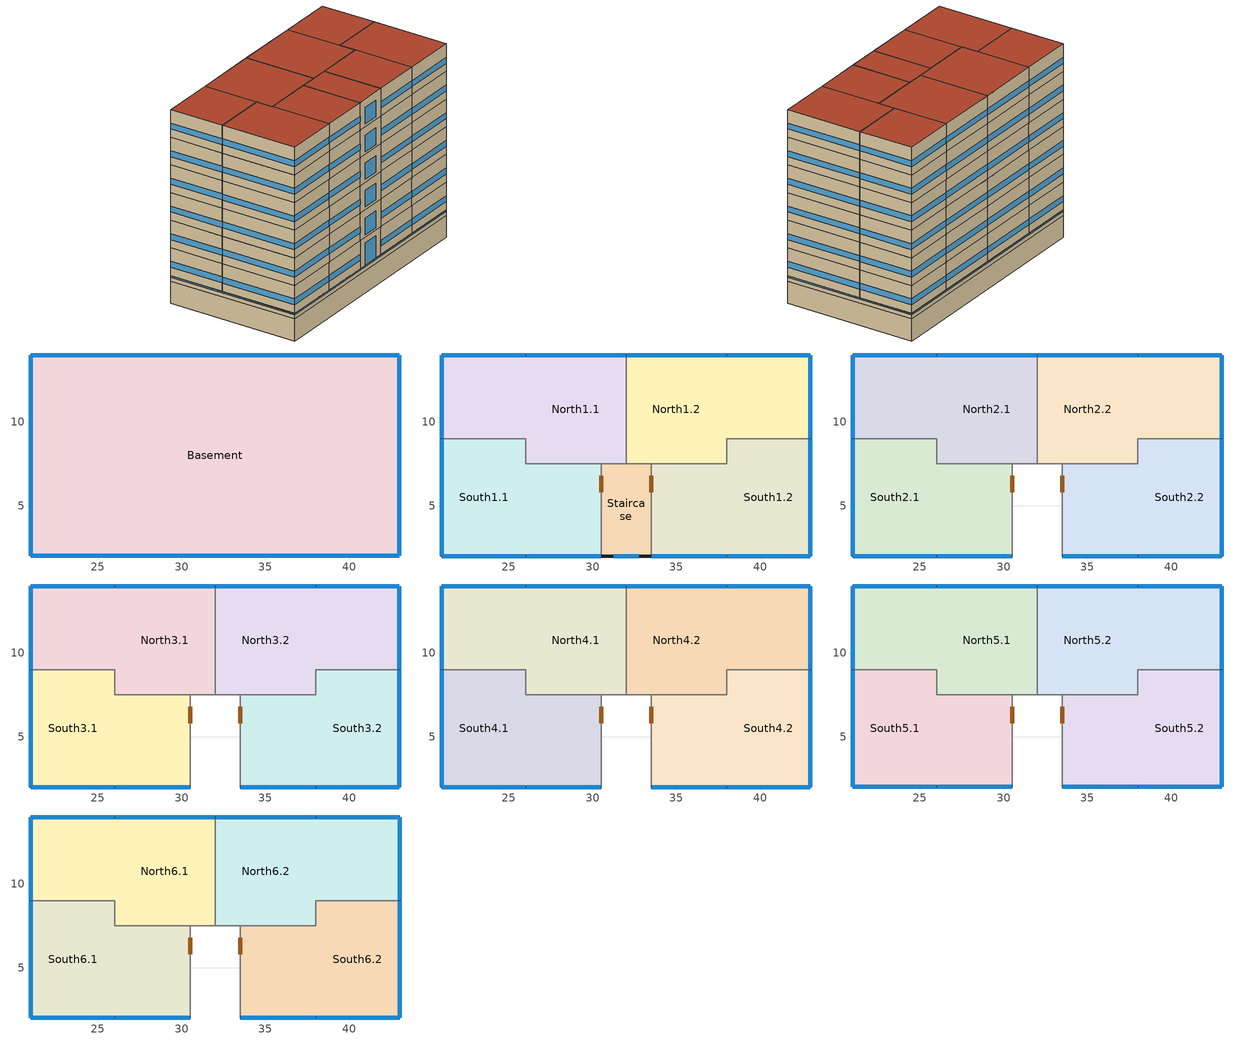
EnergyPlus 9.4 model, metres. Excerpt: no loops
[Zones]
Basement
 floor ground (GroundContact Floor): 43,14 43,2 21,2 21,14 z-2
 wall outside (External Walls): 21,14 21,2 43,2 43,14 21,14 z0:0.5
 wall ground (External Walls): 43,2 43,14 21,14 21,2 43,2 z-2:0
 window (Windows): 21,13.97 21,2.03 / 42.97,14 21.03,14 / 43,2.03 43,13.97 / 21.03,2 42.97,2 z0.37:0.47
North1.1
 floor to Basement (Floor): 32,14 32,7.5 26,7.5 26,14 z0.5; 26,14 26,9 21,9 21,14 z0.5
 wall outside (External Walls): 32,14 26,14 21,14 21,9 z0.5:3
 wall to South1.1 (Internal Walls): 21,9 26,9 26,7.5 30.5,7.5 z0.5:3
 wall to North1.2 (Internal Walls): 32,7.5 32,14 z0.5:3
 wall to Staircase (Internal Walls): 30.5,7.5 32,7.5 z0.5:3
 window (Windows): 31.97,14 26.03,14 / 21,13.97 21,9.03 / 25.97,14 21.03,14 z1.26:1.79
North1.2
 floor to Basement (Floor): 38,14 38,7.5 32,7.5 32,14 z0.5; 43,14 43,9 38,9 38,14 z0.5
 wall outside (External Walls): 43,9 43,14 38,14 32,14 z0.5:3
 wall to South1.2 (Internal Walls): 33.5,7.5 38,7.5 38,9 43,9 z0.5:3
 wall to Staircase (Internal Walls): 32,7.5 33.5,7.5 z0.5:3
 window (Windows): 37.97,14 32.03,14 / 42.97,14 38.03,14 / 43,9.03 43,13.97 z1.26:1.79
South1.1
 floor to Basement (Floor): 30.5,7.5 30.5,2 26,2 26,7.5 z0.5; 26,9 26,2 21,2 21,9 z0.5
 wall outside (External Walls): 21,9 21,2 26,2 30.5,2 z0.5:3
 wall to Staircase (Internal Walls): 30.5,2 30.5,7.5 z0.5:3
 window (Windows): 26.03,2 30.47,2 / 21.03,2 25.97,2 / 21,8.97 21,2.03 z1.26:1.79
 door inside (Door): 30.5,5.8 30.5,6.8 z0.5:2.5
South1.2
 floor to Basement (Floor): 38,7.5 38,2 33.5,2 33.5,7.5 z0.5; 43,9 43,2 38,2 38,9 z0.5
 wall outside (External Walls): 33.5,2 38,2 43,2 43,9 z0.5:3
 wall to Staircase (Internal Walls): 33.5,7.5 33.5,2 z0.5:3
 window (Windows): 33.53,2 37.97,2 / 43,2.03 43,8.97 / 38.03,2 42.97,2 z1.26:1.79
 door inside (Door): 33.5,6.8 33.5,5.8 z0.5:2.5
Staircase
 floor to Basement (Floor): 33.5,7.5 33.5,2 30.5,2 30.5,7.5 z0.5
 wall outside (External Walls): 30.5,2 33.5,2 z0.5:3; 30.5,2 33.5,2 z8:10.5; 30.5,2 33.5,2 z3:5.5; 30.5,2 33.5,2 z10.5:13; 30.5,2 33.5,2 z13:15.5; 30.5,2 33.5,2 z5.5:8
 wall to North3.2 (Internal Walls): 33.5,7.5 32,7.5 z5.5:8
 wall to South3.2 (Internal Walls): 33.5,2 33.5,7.5 z5.5:8
 wall to South4.1 (Internal Walls): 30.5,7.5 30.5,2 z8:10.5
 wall to North4.2 (Internal Walls): 33.5,7.5 32,7.5 z8:10.5
 wall to South4.2 (Internal Walls): 33.5,2 33.5,7.5 z8:10.5
 wall to South5.1 (Internal Walls): 30.5,7.5 30.5,2 z10.5:13
 wall to North5.2 (Internal Walls): 33.5,7.5 32,7.5 z10.5:13
 wall to South5.2 (Internal Walls): 33.5,2 33.5,7.5 z10.5:13
 wall to South6.1 (Internal Walls): 30.5,7.5 30.5,2 z13:15.5
 wall to North6.2 (Internal Walls): 33.5,7.5 32,7.5 z13:15.5
 wall to South6.2 (Internal Walls): 33.5,2 33.5,7.5 z13:15.5
 wall to South2.1 (Internal Walls): 30.5,7.5 30.5,2 z3:5.5
 wall to North2.2 (Internal Walls): 33.5,7.5 32,7.5 z3:5.5
 wall to North2.1 (Internal Walls): 32,7.5 30.5,7.5 z3:5.5
 wall to North3.1 (Internal Walls): 32,7.5 30.5,7.5 z5.5:8
 wall to North4.1 (Internal Walls): 32,7.5 30.5,7.5 z8:10.5
 wall to North5.1 (Internal Walls): 32,7.5 30.5,7.5 z10.5:13
 wall to South2.2 (Internal Walls): 33.5,2 33.5,7.5 z3:5.5
 wall to North6.1 (Internal Walls): 32,7.5 30.5,7.5 z13:15.5
 wall to South3.1 (Internal Walls): 30.5,7.5 30.5,2 z5.5:8
 window (GlassDoor): 31.25,2 32.75,2 z0.5:2.5
 window (Windows): 31.25,2 32.75,2 z8.25:9.75; 31.25,2 32.75,2 z3.25:4.75; 31.25,2 32.75,2 z10.75:12.25; 31.25,2 32.75,2 z13.25:14.75; 31.25,2 32.75,2 z5.75:7.25
 door inside (Door): 33.5,5.8 33.5,6.8 / 30.5,6.8 30.5,5.8 z5.5:7.5; 30.5,6.8 30.5,5.8 / 33.5,5.8 33.5,6.8 z8:10; 30.5,6.8 30.5,5.8 / 33.5,5.8 33.5,6.8 z10.5:12.5; 30.5,6.8 30.5,5.8 / 33.5,5.8 33.5,6.8 z13:15; 30.5,6.8 30.5,5.8 / 33.5,5.8 33.5,6.8 z3:5
 roof outside (Roof): 33.5,2 33.5,7.5 30.5,7.5 30.5,2 z15.5
North2.1
 floor to North1.1 (Floor): 32,14 32,7.5 26,7.5 26,14 z3; 26,14 26,9 21,9 21,14 z3
 wall outside (External Walls): 32,14 26,14 21,14 21,9 z3:5.5
 wall to North2.2 (Internal Walls): 32,7.5 32,14 z3:5.5
 wall to South2.1 (Internal Walls): 21,9 26,9 26,7.5 30.5,7.5 z3:5.5
 window (Windows): 31.97,14 26.03,14 / 21,13.97 21,9.03 / 25.97,14 21.03,14 z3.76:4.29
North2.2
 floor to North1.2 (Floor): 38,14 38,7.5 32,7.5 32,14 z3; 43,14 43,9 38,9 38,14 z3
 wall outside (External Walls): 43,9 43,14 38,14 32,14 z3:5.5
 wall to South2.2 (Internal Walls): 33.5,7.5 38,7.5 38,9 43,9 z3:5.5
 window (Windows): 37.97,14 32.03,14 / 42.97,14 38.03,14 / 43,9.03 43,13.97 z3.76:4.29
South2.1
 floor to South1.1 (Floor): 26,9 26,2 21,2 21,9 z3; 30.5,7.5 30.5,2 26,2 26,7.5 z3
 wall outside (External Walls): 21,9 21,2 26,2 30.5,2 z3:5.5
 window (Windows): 21.03,2 25.97,2 / 21,8.97 21,2.03 / 26.03,2 30.47,2 z3.76:4.29
South2.2
 floor to South1.2 (Floor): 43,9 43,2 38,2 38,9 z3; 38,7.5 38,2 33.5,2 33.5,7.5 z3
 wall outside (External Walls): 33.5,2 38,2 43,2 43,9 z3:5.5
 window (Windows): 43,2.03 43,8.97 / 38.03,2 42.97,2 / 33.53,2 37.97,2 z3.76:4.29
North3.1
 floor to North2.1 (Floor): 32,14 32,7.5 26,7.5 26,14 z5.5; 26,14 26,9 21,9 21,14 z5.5
 wall outside (External Walls): 32,14 26,14 21,14 21,9 z5.5:8
 wall to North3.2 (Internal Walls): 32,7.5 32,14 z5.5:8
 wall to South3.1 (Internal Walls): 21,9 26,9 26,7.5 30.5,7.5 z5.5:8
 window (Windows): 31.97,14 26.03,14 / 21,13.97 21,9.03 / 25.97,14 21.03,14 z6.26:6.79
North3.2
 floor to North2.2 (Floor): 38,14 38,7.5 32,7.5 32,14 z5.5; 43,14 43,9 38,9 38,14 z5.5
 wall outside (External Walls): 43,9 43,14 38,14 32,14 z5.5:8
 wall to South3.2 (Internal Walls): 33.5,7.5 38,7.5 38,9 43,9 z5.5:8
 window (Windows): 37.97,14 32.03,14 / 42.97,14 38.03,14 / 43,9.03 43,13.97 z6.26:6.79
South3.1
 floor to South2.1 (Floor): 26,9 26,2 21,2 21,9 z5.5; 30.5,7.5 30.5,2 26,2 26,7.5 z5.5
 wall outside (External Walls): 21,9 21,2 26,2 30.5,2 z5.5:8
 window (Windows): 21.03,2 25.97,2 / 21,8.97 21,2.03 / 26.03,2 30.47,2 z6.26:6.79
South3.2
 floor to South2.2 (Floor): 38,7.5 38,2 33.5,2 33.5,7.5 z5.5; 43,9 43,2 38,2 38,9 z5.5
 wall outside (External Walls): 33.5,2 38,2 43,2 43,9 z5.5:8
 window (Windows): 33.53,2 37.97,2 / 43,2.03 43,8.97 / 38.03,2 42.97,2 z6.26:6.79
North4.1
 floor to North3.1 (Floor): 26,14 26,9 21,9 21,14 z8; 32,14 32,7.5 26,7.5 26,14 z8
 wall outside (External Walls): 32,14 26,14 21,14 21,9 z8:10.5
 wall to South4.1 (Internal Walls): 21,9 26,9 26,7.5 30.5,7.5 z8:10.5
 wall to North4.2 (Internal Walls): 32,7.5 32,14 z8:10.5
 window (Windows): 21,13.97 21,9.03 / 25.97,14 21.03,14 / 31.97,14 26.03,14 z8.76:9.29
North4.2
 floor to North3.2 (Floor): 38,14 38,7.5 32,7.5 32,14 z8; 43,14 43,9 38,9 38,14 z8
 wall outside (External Walls): 43,9 43,14 38,14 32,14 z8:10.5
 wall to South4.2 (Internal Walls): 33.5,7.5 38,7.5 38,9 43,9 z8:10.5
 window (Windows): 37.97,14 32.03,14 / 42.97,14 38.03,14 / 43,9.03 43,13.97 z8.76:9.29
South4.1
 floor to South3.1 (Floor): 30.5,7.5 30.5,2 26,2 26,7.5 z8; 26,9 26,2 21,2 21,9 z8
 wall outside (External Walls): 21,9 21,2 26,2 30.5,2 z8:10.5
 window (Windows): 26.03,2 30.47,2 / 21.03,2 25.97,2 / 21,8.97 21,2.03 z8.76:9.29
South4.2
 floor to South3.2 (Floor): 38,7.5 38,2 33.5,2 33.5,7.5 z8; 43,9 43,2 38,2 38,9 z8
 wall outside (External Walls): 33.5,2 38,2 43,2 43,9 z8:10.5
 window (Windows): 33.53,2 37.97,2 / 43,2.03 43,8.97 / 38.03,2 42.97,2 z8.76:9.29
North5.1
 floor to North4.1 (Floor): 32,14 32,7.5 26,7.5 26,14 z10.5; 26,14 26,9 21,9 21,14 z10.5
 wall outside (External Walls): 32,14 26,14 21,14 21,9 z10.5:13
 wall to North5.2 (Internal Walls): 32,7.5 32,14 z10.5:13
 wall to South5.1 (Internal Walls): 21,9 26,9 26,7.5 30.5,7.5 z10.5:13
 window (Windows): 31.97,14 26.03,14 / 21,13.97 21,9.03 / 25.97,14 21.03,14 z11.26:11.79
North5.2
 floor to North4.2 (Floor): 43,14 43,9 38,9 38,14 z10.5; 38,14 38,7.5 32,7.5 32,14 z10.5
 wall outside (External Walls): 43,9 43,14 38,14 32,14 z10.5:13
 wall to South5.2 (Internal Walls): 33.5,7.5 38,7.5 38,9 43,9 z10.5:13
 window (Windows): 42.97,14 38.03,14 / 43,9.03 43,13.97 / 37.97,14 32.03,14 z11.26:11.79
South5.1
 floor to South4.1 (Floor): 26,9 26,2 21,2 21,9 z10.5; 30.5,7.5 30.5,2 26,2 26,7.5 z10.5
 wall outside (External Walls): 21,9 21,2 26,2 30.5,2 z10.5:13
 window (Windows): 21.03,2 25.97,2 / 21,8.97 21,2.03 / 26.03,2 30.47,2 z11.26:11.79
South5.2
 floor to South4.2 (Floor): 38,7.5 38,2 33.5,2 33.5,7.5 z10.5; 43,9 43,2 38,2 38,9 z10.5
 wall outside (External Walls): 33.5,2 38,2 43,2 43,9 z10.5:13
 window (Windows): 33.53,2 37.97,2 / 43,2.03 43,8.97 / 38.03,2 42.97,2 z11.26:11.79
North6.1
 floor to North5.1 (Floor): 32,14 32,7.5 26,7.5 26,14 z13; 26,14 26,9 21,9 21,14 z13
 wall outside (External Walls): 32,14 26,14 21,14 21,9 z13:15.5
 wall to North6.2 (Internal Walls): 32,7.5 32,14 z13:15.5
 wall to South6.1 (Internal Walls): 21,9 26,9 26,7.5 30.5,7.5 z13:15.5
 window (Windows): 31.97,14 26.03,14 / 21,13.97 21,9.03 / 25.97,14 21.03,14 z13.76:14.29
 roof outside (Roof): 32,7.5 32,14 26,14 26,7.5 z15.5; 26,9 26,14 21,14 21,9 z15.5
North6.2
 floor to North5.2 (Floor): 43,14 43,9 38,9 38,14 z13; 38,14 38,7.5 32,7.5 32,14 z13
 wall outside (External Walls): 43,9 43,14 38,14 32,14 z13:15.5
 wall to South6.2 (Internal Walls): 33.5,7.5 38,7.5 38,9 43,9 z13:15.5
 window (Windows): 42.97,14 38.03,14 / 43,9.03 43,13.97 / 37.97,14 32.03,14 z13.76:14.29
 roof outside (Roof): 43,9 43,14 38,14 38,9 z15.5; 38,7.5 38,14 32,14 32,7.5 z15.5
South6.1
 floor to South5.1 (Floor): 26,9 26,2 21,2 21,9 z13; 30.5,7.5 30.5,2 26,2 26,7.5 z13
 wall outside (External Walls): 21,9 21,2 26,2 30.5,2 z13:15.5
 window (Windows): 21.03,2 25.97,2 / 21,8.97 21,2.03 / 26.03,2 30.47,2 z13.76:14.29
 roof outside (Roof): 26,2 26,9 21,9 21,2 z15.5; 30.5,2 30.5,7.5 26,7.5 26,2 z15.5
South6.2
 floor to South5.2 (Floor): 38,7.5 38,2 33.5,2 33.5,7.5 z13; 43,9 43,2 38,2 38,9 z13
 wall outside (External Walls): 33.5,2 38,2 43,2 43,9 z13:15.5
 window (Windows): 33.53,2 37.97,2 / 43,2.03 43,8.97 / 38.03,2 42.97,2 z13.76:14.29
 roof outside (Roof): 38,2 38,7.5 33.5,7.5 33.5,2 z15.5; 43,2 43,9 38,9 38,2 z15.5
[Building]
Building 1: North Axis {deg}=64.3309
[Site:Location]
FRANKFURT AM MAIN: Latitude {deg}=50.05; Longitude {deg}=8.6; Time Zone {hr}=1; Elevation {m}=113
[SizingPeriod:DesignDay] Day of Month=21; Dry-Bulb Temperature Range Modifier Type=DefaultMultipliers; Barometric Pressure {Pa}=99975; Rain Indicator=No; Snow Indicator=No; Daylight Saving Time Indicator=No
Name | Month | Day Type | Maximum Dry-Bulb Temperature {C} | Daily Dry-Bulb Temperature Range {deltaC} | Humidity Condition Type | Wetbulb or DewPoint at Maximum Dry-Bulb {C} | Wind Speed {m/s} | Wind Direction {deg} | Solar Model Indicator | ASHRAE Clear Sky Optical Depth for Beam Irradiance (taub) | ASHRAE Clear Sky Optical Depth for Diffuse Irradiance (taud) | Enthalpy at Maximum Dry-Bulb {J/kg} | Sky Clearness
FRANKFURT AM MAIN Ann Clg .4% Condns DB=>MWB | 7 | SummerDesignDay | 30.8 | 10.6 | Wetbulb | 19.2 | 3.7 | 210 | ASHRAETau | 0.467 | 1.949
FRANKFURT AM MAIN Ann Clg .4% Condns DP=>MDB | 7 | SummerDesignDay | 22.4 | 10.6 | Dewpoint | 18.5 | 3.7 | 210 | ASHRAETau | 0.467 | 1.949
FRANKFURT AM MAIN Ann Clg .4% Condns Enth=>MDB | 7 | SummerDesignDay | 27.5 | 10.6 | Enthalpy |  | 3.7 | 210 | ASHRAETau | 0.467 | 1.949 | 59700
FRANKFURT AM MAIN Ann Clg .4% Condns WB=>MDB | 7 | SummerDesignDay | 27.6 | 10.6 | Wetbulb | 20.6 | 3.7 | 210 | ASHRAETau | 0.467 | 1.949
FRANKFURT AM MAIN Ann Htg 99.6% Condns DB | 1 | WinterDesignDay | -10.5 | 0 | Wetbulb | -10.5 | 3.2 | 30 | ASHRAEClearSky |  |  |  | 0
FRANKFURT AM MAIN Ann Htg Wind 99.6% Condns WS=>MCDB | 1 | WinterDesignDay | 9.2 | 0 | Wetbulb | 9.2 | 12.6 | 30 | ASHRAEClearSky |  |  |  | 0
FRANKFURT AM MAIN Ann Hum_n 99.6% Condns DP=>MCDB | 1 | WinterDesignDay | -8.4 | 0 | Dewpoint | -14.3 | 3.2 | 30 | ASHRAEClearSky |  |  |  | 0
[MaterialProperty:GlazingSpectralData]
Material Property Glazing Spectral Data 1: Wavelength 1 {micron}=0.3; Transmittance 1=0; Front Reflectance 1=0.047; Back Reflectance 1=0.049; Wavelength 2 {micron}=0.305; Transmittance 2=0.005; Front Reflectance 2=0.047; Back Reflectance 2=0.049; Wavelength 3 {micron}=0.31; Transmittance 3=0; Front Reflectance 3=0.047; Back Reflectance 3=0.048; Wavelength 4 {micron}=0.315; Transmittance 4=0.003; Front Reflectance 4=0.046; Back Reflectance 4=0.048; Wavelength 5 {micron}=0.32; Transmittance 5=0.019; Front Reflectance 5=0.046; Back Reflectance 5=0.048; Wavelength 6 {micron}=0.325; Transmittance 6=0.066; Front Reflectance 6=0.045; Back Reflectance 6=0.046; Wavelength 7 {micron}=0.33; Transmittance 7=0.16; Front Reflectance 7=0.045; Back Reflectance 7=0.047; Wavelength 8 {micron}=0.335; Transmittance 8=0.294; Front Reflectance 8=0.049; Back Reflectance 8=0.05; Wavelength 9 {micron}=0.34; Transmittance 9=0.437; Front Reflectance 9=0.055; Back Reflectance 9=0.056; Wavelength 10 {micron}=0.345; Transmittance 10=0.566; Front Reflectance 10=0.062; Back Reflectance 10=0.062; Wavelength 11 {micron}=0.35; Transmittance 11=0.671; Front Reflectance 11=0.069; Back Reflectance 11=0.069; Wavelength 12 {micron}=0.355; Transmittance 12=0.744; Front Reflectance 12=0.074; Back Reflectance 12=0.074; Wavelength 13 {micron}=0.36; Transmittance 13=0.793; Front Reflectance 13=0.078; Back Reflectance 13=0.078; Wavelength 14 {micron}=0.365; Transmittance 14=0.822; Front Reflectance 14=0.08; Back Reflectance 14=0.08; Wavelength 15 {micron}=0.37; Transmittance 15=0.832; Front Reflectance 15=0.081; Back Reflectance 15=0.081; Wavelength 16 {micron}=0.375; Transmittance 16=0.819; Front Reflectance 16=0.08; Back Reflectance 16=0.08; Wavelength 17 {micron}=0.38; Transmittance 17=0.809; Front Reflectance 17=0.079; Back Reflectance 17=0.079; Wavelength 18 {micron}=0.385; Transmittance 18=0.829; Front Reflectance 18=0.08; Back Reflectance 18=0.08; Wavelength 19 {micron}=0.39; Transmittance 19=0.853; Front Reflectance 19=0.082; Back Reflectance 19=0.082; Wavelength 20 {micron}=0.395; Transmittance 20=0.868; Front Reflectance 20=0.083; Back Reflectance 20=0.083; Wavelength 21 {micron}=0.4; Transmittance 21=0.875; Front Reflectance 21=0.083; Back Reflectance 21=0.083; Wavelength 22 {micron}=0.41; Transmittance 22=0.875; Front Reflectance 22=0.083; Back Reflectance 22=0.083; Wavelength 23 {micron}=0.42; Transmittance 23=0.873; Front Reflectance 23=0.083; Back Reflectance 23=0.083; Wavelength 24 {micron}=0.43; Transmittance 24=0.873; Front Reflectance 24=0.082; Back Reflectance 24=0.082; Wavelength 25 {micron}=0.44; Transmittance 25=0.873; Front Reflectance 25=0.082; Back Reflectance 25=0.082; Wavelength 26 {micron}=0.45; Transmittance 26=0.88; Front Reflectance 26=0.082; Back Reflectance 26=0.082; Wavelength 27 {micron}=0.46; Transmittance 27=0.887; Front Reflectance 27=0.082; Back Reflectance 27=0.082; Wavelength 28 {micron}=0.47; Transmittance 28=0.89; Front Reflectance 28=0.082; Back Reflectance 28=0.082; Wavelength 29 {micron}=0.48; Transmittance 29=0.892; Front Reflectance 29=0.083; Back Reflectance 29=0.083; Wavelength 30 {micron}=0.49; Transmittance 30=0.893; Front Reflectance 30=0.082; Back Reflectance 30=0.082; Wavelength 31 {micron}=0.5; Transmittance 31=0.894; Front Reflectance 31=0.082; Back Reflectance 31=0.082; Wavelength 32 {micron}=0.51; Transmittance 32=0.895; Front Reflectance 32=0.082; Back Reflectance 32=0.082; Wavelength 33 {micron}=0.52; Transmittance 33=0.895; Front Reflectance 33=0.082; Back Reflectance 33=0.082; Wavelength 34 {micron}=0.53; Transmittance 34=0.894; Front Reflectance 34=0.082; Back Reflectance 34=0.082; Wavelength 35 {micron}=0.54; Transmittance 35=0.893; Front Reflectance 35=0.081; Back Reflectance 35=0.081; Wavelength 36 {micron}=0.55; Transmittance 36=0.891; Front Reflectance 36=0.081; Back Reflectance 36=0.081; Wavelength 37 {micron}=0.56; Transmittance 37=0.888; Front Reflectance 37=0.081; Back Reflectance 37=0.081; Wavelength 38 {micron}=0.57; Transmittance 38=0.884; Front Reflectance 38=0.08; Back Reflectance 38=0.08; Wavelength 39 {micron}=0.58; Transmittance 39=0.881; Front Reflectance 39=0.08; Back Reflectance 39=0.08; Wavelength 40 {micron}=0.59; Transmittance 40=0.876; Front Reflectance 40=0.079; Back Reflectance 40=0.079; Wavelength 41 {micron}=0.6; Transmittance 41=0.871; Front Reflectance 41=0.079; Back Reflectance 41=0.079; Wavelength 42 {micron}=0.61; Transmittance 42=0.865; Front Reflectance 42=0.078; Back Reflectance 42=0.078; Wavelength 43 {micron}=0.62; Transmittance 43=0.859; Front Reflectance 43=0.077; Back Reflectance 43=0.077; Wavelength 44 {micron}=0.63; Transmittance 44=0.853; Front Reflectance 44=0.077; Back Reflectance 44=0.077; Wavelength 45 {micron}=0.64; Transmittance 45=0.847; Front Reflectance 45=0.076; Back Reflectance 45=0.076; Wavelength 46 {micron}=0.65; Transmittance 46=0.84; Front Reflectance 46=0.075; Back Reflectance 46=0.075; Wavelength 47 {micron}=0.66; Transmittance 47=0.833; Front Reflectance 47=0.075; Back Reflectance 47=0.075; Wavelength 48 {micron}=0.67; Transmittance 48=0.826; Front Reflectance 48=0.074; Back Reflectance 48=0.074; Wavelength 49 {micron}=0.68; Transmittance 49=0.818; Front Reflectance 49=0.073; Back Reflectance 49=0.073; Wavelength 50 {micron}=0.69; Transmittance 50=0.81; Front Reflectance 50=0.073; Back Reflectance 50=0.073; Wavelength 51 {micron}=0.7; Transmittance 51=0.802; Front Reflectance 51=0.072; Back Reflectance 51=0.072; Wavelength 52 {micron}=0.71; Transmittance 52=0.794; Front Reflectance 52=0.071; Back Reflectance 52=0.072; Wavelength 53 {micron}=0.72; Transmittance 53=0.786; Front Reflectance 53=0.071; Back Reflectance 53=0.071; Wavelength 54 {micron}=0.73; Transmittance 54=0.777; Front Reflectance 54=0.07; Back Reflectance 54=0.07; Wavelength 55 {micron}=0.74; Transmittance 55=0.769; Front Reflectance 55=0.069; Back Reflectance 55=0.07; Wavelength 56 {micron}=0.75; Transmittance 56=0.761; Front Reflectance 56=0.069; Back Reflectance 56=0.069; Wavelength 57 {micron}=0.76; Transmittance 57=0.752; Front Reflectance 57=0.068; Back Reflectance 57=0.068; Wavelength 58 {micron}=0.77; Transmittance 58=0.744; Front Reflectance 58=0.067; Back Reflectance 58=0.068; Wavelength 59 {micron}=0.78; Transmittance 59=0.736; Front Reflectance 59=0.067; Back Reflectance 59=0.067; Wavelength 60 {micron}=0.79; Transmittance 60=0.729; Front Reflectance 60=0.066; Back Reflectance 60=0.066; Wavelength 61 {micron}=0.8; Transmittance 61=0.722; Front Reflectance 61=0.066; Back Reflectance 61=0.066; Wavelength 62 {micron}=0.81; Transmittance 62=0.715; Front Reflectance 62=0.065; Back Reflectance 62=0.066; Wavelength 63 {micron}=0.82; Transmittance 63=0.71; Front Reflectance 63=0.065; Back Reflectance 63=0.065; Wavelength 64 {micron}=0.83; Transmittance 64=0.702; Front Reflectance 64=0.064; Back Reflectance 64=0.065; Wavelength 65 {micron}=0.84; Transmittance 65=0.698; Front Reflectance 65=0.064; Back Reflectance 65=0.064; Wavelength 66 {micron}=0.85; Transmittance 66=0.69; Front Reflectance 66=0.063; Back Reflectance 66=0.064; Wavelength 67 {micron}=0.86; Transmittance 67=0.687; Front Reflectance 67=0.065; Back Reflectance 67=0.065; Wavelength 68 {micron}=0.87; Transmittance 68=0.681; Front Reflectance 68=0.067; Back Reflectance 68=0.067; Wavelength 69 {micron}=0.88; Transmittance 69=0.677; Front Reflectance 69=0.065; Back Reflectance 69=0.066; Wavelength 70 {micron}=0.89; Transmittance 70=0.673; Front Reflectance 70=0.066; Back Reflectance 70=0.066; Wavelength 71 {micron}=0.9; Transmittance 71=0.67; Front Reflectance 71=0.065; Back Reflectance 71=0.066; Wavelength 72 {micron}=0.91; Transmittance 72=0.667; Front Reflectance 72=0.065; Back Reflectance 72=0.065; Wavelength 73 {micron}=0.92; Transmittance 73=0.664; Front Reflectance 73=0.064; Back Reflectance 73=0.064; Wavelength 74 {micron}=0.93; Transmittance 74=0.66; Front Reflectance 74=0.063; Back Reflectance 74=0.063; Wavelength 75 {micron}=0.94; Transmittance 75=0.658; Front Reflectance 75=0.064; Back Reflectance 75=0.064; Wavelength 76 {micron}=0.95; Transmittance 76=0.656; Front Reflectance 76=0.063; Back Reflectance 76=0.063; Wavelength 77 {micron}=0.96; Transmittance 77=0.654; Front Reflectance 77=0.061; Back Reflectance 77=0.061; Wavelength 78 {micron}=0.97; Transmittance 78=0.653; Front Reflectance 78=0.062; Back Reflectance 78=0.062; Wavelength 79 {micron}=0.98; Transmittance 79=0.651; Front Reflectance 79=0.061; Back Reflectance 79=0.062; Wavelength 80 {micron}=0.99; Transmittance 80=0.649; Front Reflectance 80=0.061; Back Reflectance 80=0.062; Wavelength 81 {micron}=1; Transmittance 81=0.648; Front Reflectance 81=0.059; Back Reflectance 81=0.06; Wavelength 82 {micron}=1.05; Transmittance 82=0.645; Front Reflectance 82=0.059; Back Reflectance 82=0.06; Wavelength 83 {micron}=1.1; Transmittance 83=0.645; Front Reflectance 83=0.058; Back Reflectance 83=0.059; Wavelength 84 {micron}=1.15; Transmittance 84=0.647; Front Reflectance 84=0.059; Back Reflectance 84=0.059; Wavelength 85 {micron}=1.2; Transmittance 85=0.653; Front Reflectance 85=0.059; Back Reflectance 85=0.059; Wavelength 86 {micron}=1.25; Transmittance 86=0.661; Front Reflectance 86=0.058; Back Reflectance 86=0.059; Wavelength 87 {micron}=1.3; Transmittance 87=0.673; Front Reflectance 87=0.06; Back Reflectance 87=0.06; Wavelength 88 {micron}=1.35; Transmittance 88=0.687; Front Reflectance 88=0.06; Back Reflectance 88=0.06; Wavelength 89 {micron}=1.4; Transmittance 89=0.702; Front Reflectance 89=0.061; Back Reflectance 89=0.061; Wavelength 90 {micron}=1.45; Transmittance 90=0.722; Front Reflectance 90=0.061; Back Reflectance 90=0.062; Wavelength 91 {micron}=1.5; Transmittance 91=0.741; Front Reflectance 91=0.063; Back Reflectance 91=0.064; Wavelength 92 {micron}=1.55; Transmittance 92=0.757; Front Reflectance 92=0.063; Back Reflectance 92=0.064; Wavelength 93 {micron}=1.6; Transmittance 93=0.769; Front Reflectance 93=0.065; Back Reflectance 93=0.065; Wavelength 94 {micron}=1.65; Transmittance 94=0.775; Front Reflectance 94=0.065; Back Reflectance 94=0.064; Wavelength 95 {micron}=1.7; Transmittance 95=0.779; Front Reflectance 95=0.064; Back Reflectance 95=0.065; Wavelength 96 {micron}=1.75; Transmittance 96=0.779; Front Reflectance 96=0.065; Back Reflectance 96=0.065; Wavelength 97 {micron}=1.8; Transmittance 97=0.777; Front Reflectance 97=0.065; Back Reflectance 97=0.065; Wavelength 98 {micron}=1.85; Transmittance 98=0.776; Front Reflectance 98=0.065; Back Reflectance 98=0.063; Wavelength 99 {micron}=1.9; Transmittance 99=0.773; Front Reflectance 99=0.062; Back Reflectance 99=0.062; Wavelength 100 {micron}=1.95; Transmittance 100=0.773; Front Reflectance 100=0.065; Back Reflectance 100=0.065; Wavelength 101 {micron}=2; Transmittance 101=0.772; Front Reflectance 101=0.065; Back Reflectance 101=0.065; Wavelength 102 {micron}=2.05; Transmittance 102=0.774; Front Reflectance 102=0.064; Back Reflectance 102=0.064; Wavelength 103 {micron}=2.1; Transmittance 103=0.775; Front Reflectance 103=0.064; Back Reflectance 103=0.065; Wavelength 104 {micron}=2.15; Transmittance 104=0.773; Front Reflectance 104=0.065; Back Reflectance 104=0.065; Wavelength 105 {micron}=2.2; Transmittance 105=0.758; Front Reflectance 105=0.064; Back Reflectance 105=0.065; Wavelength 106 {micron}=2.25; Transmittance 106=0.759; Front Reflectance 106=0.064; Back Reflectance 106=0.064; Wavelength 107 {micron}=2.3; Transmittance 107=0.766; Front Reflectance 107=0.065; Back Reflectance 107=0.065; Wavelength 108 {micron}=2.35; Transmittance 108=0.767; Front Reflectance 108=0.064; Back Reflectance 108=0.065; Wavelength 109 {micron}=2.4; Transmittance 109=0.766; Front Reflectance 109=0.064; Back Reflectance 109=0.064; Wavelength 110 {micron}=2.45; Transmittance 110=0.757; Front Reflectance 110=0.064; Back Reflectance 110=0.064; Wavelength 111 {micron}=2.5; Transmittance 111=0.75; Front Reflectance 111=0.063; Back Reflectance 111=0.063
[Material] Thermal Absorptance=0.9
Name | Roughness | Thickness {m} | Conductivity {W/m-K} | Density {kg/m3} | Specific Heat {J/kg-K} | Solar Absorptance | Visible Absorptance
Ceramic Tiles | Smooth | 0.1 | 1.6 | 2410 | 720 | 0.7 | 0.7
hollow bricks (External walls) | MediumRough | 0.2 | 0.68 | 1850 | 840 | 0.7 | 0.7
hollow bricks (Internal walls) | MediumRough | 0.1 | 0.68 | 1850 | 840 | 0.7 | 0.7
MineralWool (insulation) | MediumRough | 0.02 | 0.033 | 110 | 1030 | 0.7 | 0.7
plaster | Smooth | 0.01 | 1.163 | 1856 | 1400 | 0.7 | 0.7
Plywood | MediumSmooth | 0.035 | 0.217 | 5970 | 9423.97 | 0.6 | 0.6
Polyurethane (Acoustic Layer) | Smooth | 0.01 | 0.03 | 30 | 1350 | 0.7 | 0.7
Reinforced concrete | Smooth | 0.125 | 2.3 | 2300 | 1400 | 0.7 | 0.7
RoofMembrane(P.V.C.) | Smooth | 0.006 | 0.16 | 1200 | 1000 | 0.7 | 0.7
[WindowMaterial:Gas]
Gap_1_W_0_121: Gas Type=Air; Thickness {m}=0.012
[WindowMaterial:Glazing] Infrared Transmittance at Normal Incidence=0; Front Side Infrared Hemispherical Emissivity=0.84; Back Side Infrared Hemispherical Emissivity=0.84
Name | Optical Data Type | Thickness {m} | Solar Transmittance at Normal Incidence | Front Side Solar Reflectance at Normal Incidence | Back Side Solar Reflectance at Normal Incidence | Visible Transmittance at Normal Incidence | Front Side Visible Reflectance at Normal Incidence | Back Side Visible Reflectance at Normal Incidence | Conductivity {W/m-K} | Dirt Correction Factor for Solar and Visible Transmittance | Solar Diffusing | Window Glass Spectral Data Set
Clear 5mm External Door | SpectralAverage | 0.005 | 0.837 | 0.075 | 0.075 | 0.898 | 0.081 | 0.081 | 0.9 | 1 | No
Glass_103_Layer; Glass_103_Layer 1 | Spectral | 0.005715 |  |  |  |  |  |  | 1 |  |  | Material Property Glazing Spectral Data 1
[Construction]
Ceilings: Ceramic Tiles, Polyurethane (Acoustic Layer), hollow bricks (Internal walls), Reinforced concrete, plaster
Door: Plywood
External Walls: plaster, MineralWool (insulation), hollow bricks (External walls), plaster
Floor: plaster, Reinforced concrete, hollow bricks (Internal walls), Polyurethane (Acoustic Layer), Ceramic Tiles
GlassDoor: Clear 5mm External Door
GroundContact Floor; Roof: Reinforced concrete, RoofMembrane(P.V.C.), MineralWool (insulation), plaster
Internal Walls: plaster, hollow bricks (Internal walls), plaster
Windows: Glass_103_Layer, Gap_1_W_0_121, Glass_103_Layer 1
[Zone] Multiplier=1
Name | Floor Area {m2} | Part of Total Floor Area
Basement; Staircase | 0 | No
North1.1; North1.2; North2.1; North2.2; North3.1; North3.2; North4.1; North4.2; North5.1; North5.2; North6.1; North6.2; South1.1; South1.2; South2.1; South2.2; South3.1; South3.2; South4.1; South4.2; South5.1; South5.2; South6.1; South6.2 |  | Yes
[InternalMass]
Name | Construction | Zone or ZoneList | Surface Area {m2}
Merged Surface 31 - Surface 42 | Floor | Basement | 264
Merged Face 24 - Face 49 | Internal Walls | North1.1 | 12.5
Merged Face 70 - Face 78 | Internal Walls | North1.2 | 12.5
Merged Face 217 - Face 233 | Internal Walls | North2.1 | 12.5
Merged Face 224 - Face 255 | Internal Walls | North2.2 | 12.5
Merged Face 271 - Face 293 | Internal Walls | North3.1 | 12.5
Merged Face 278 - Face 309 | Internal Walls | North3.2 | 12.5
Merged Face 358 - Face 364 | Internal Walls | North4.1 | 12.5
Merged Face 317 - Face 336 | Internal Walls | North4.2 | 12.5
Merged Face 385 - Face 412 | Internal Walls | North5.1 | 12.5
Merged Face 390 - Face 417 | Internal Walls | North5.2 | 12.5
Merged Face 426 - Face 441 | Internal Walls | North6.1 | 12.5
Merged Face 456 - Face 464 | Internal Walls | North6.2 | 12.5
Merged Face 33 - Face 482 | Internal Walls | South1.1 | 13.75
Merged Face 56 - Face 62 | Internal Walls | South1.2 | 13.75
Merged Face 211 - Face 239 | Internal Walls | South2.1 | 13.75
Merged Face 246 - Face 251 | Internal Walls | South2.2 | 13.75
Merged Face 265 - Face 299 | Internal Walls | South3.1 | 13.75
Merged Face 286 - Face 306 | Internal Walls | South3.2 | 13.75
Merged Face 345 - Face 352 | Internal Walls | South4.1 | 13.75
Merged Face 325 - Face 333 | Internal Walls | South4.2 | 13.75
Merged Face 400 - Face 406 | Internal Walls | South5.1 | 13.75
Merged Face 371 - Face 379 | Internal Walls | South5.2 | 13.75
Merged Face 435 - Face 447 | Internal Walls | South6.1 | 13.75
Merged Face 452 - Face 474 | Internal Walls | South6.2 | 13.75
Merged Face 198 - Surface 1; Merged Surface 12 - Surface 13; Merged Surface 18 - Surface 19; Merged Surface 24 - Surface 25; Merged Surface 6 - Surface 7 | Ceilings | Staircase | 16.5
[AvailabilityManager:Scheduled] Schedule=Always On Discrete
Air Loop HVAC 1 Availability Manager; OA System Availability Manager
[Schedule:Constant]
Always On Discrete: Hourly Value=1
